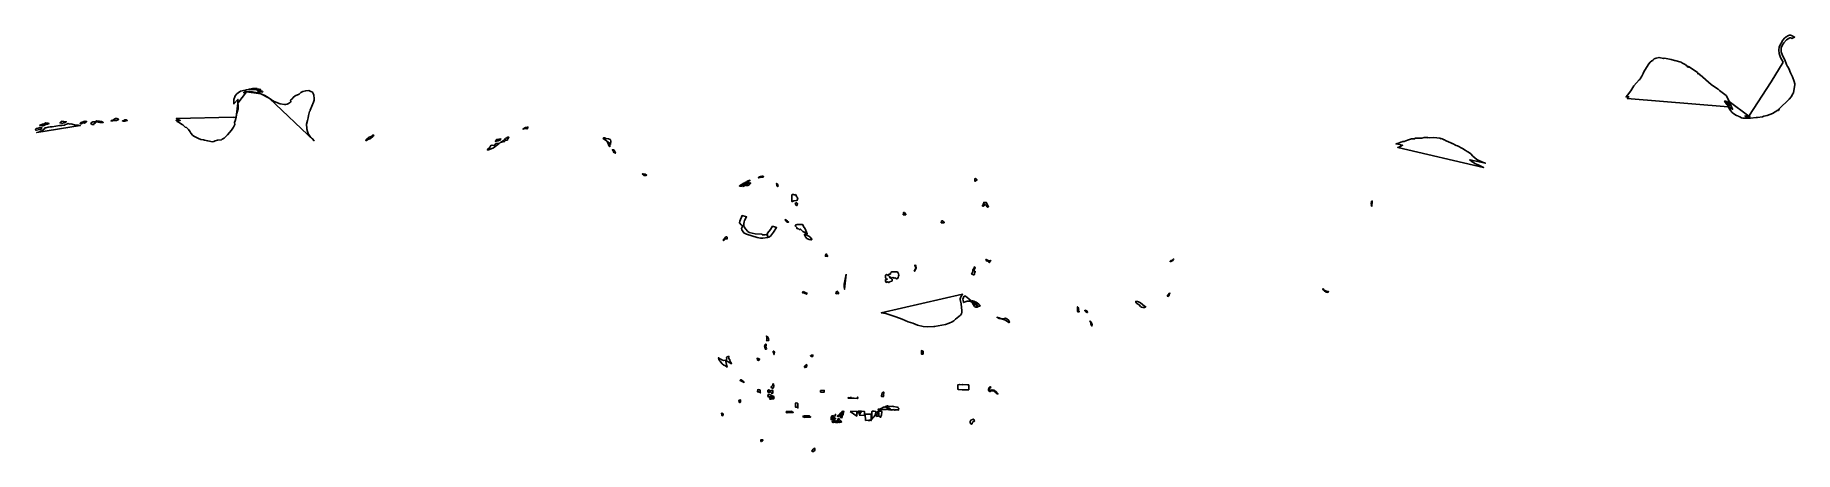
# Model space of a CAD drawing. Header units: metres. Extents: x -621 to 987, y 0 to 381.
import ezdxf

# ---------------------------------------------------------------- set-up
doc = ezdxf.new("R2010")
doc.units = ezdxf.units.M
doc.layers.add('water_bodies', color=7, linetype='Continuous')

msp = doc.modelspace()

# ---------------------------------------------------------------- linework, layer by layer
at = {"layer": 'water_bodies'}
for points in [[(975.9, 356.3), (973.5, 360.8), (972.2, 364.4), (971.9, 367.3), (972.3, 370.6), (975.5, 376.5), (977.2, 378.5), (978.5, 379.6), (980.7, 380.9), (981.8, 381.1), (982.7, 381.1), (983.5, 380.9), (986.3, 379.3), (983.7, 378.1), (982.8, 378.7), (981.9, 378.7), (978.8, 377), (976.5, 374.2), (974.9, 371.8), (974.2, 369.4), (974, 367.1), (974.2, 365.8), (975.3, 362.6), (977.3, 358.6), (979, 354.2), (979.9, 352.6), (980, 352.2), (981, 350.6), (982.7, 346.8), (984.4, 343.1), (986, 338.8), (986.5, 336.6), (986.5, 335.6), (985.2, 328.8), (985.3, 328.1), (984.7, 327.7), (983.4, 325.1), (981.4, 322.5), (972.3, 313.7), (971.6, 312.1), (971.5, 312.3), (971.3, 312.3), (971.2, 312.5), (971, 312.5), (966, 309.5), (961.3, 307.6), (958.1, 307), (956.9, 306.5), (952.3, 305.7), (951.2, 305.7), (946.1, 305.3), (944.5, 305.3), (945.5, 307), (944.6, 306.9), (964.9, 338.4), (975.9, 356.3)], [(924.7, 319.2), (923.8, 320.7), (922.4, 320.8), (924.3, 317.7), (925.1, 317.4), (925, 317.2), (925.2, 316.8), (925.1, 316.5), (925.6, 315.6), (833.4, 323.3), (834.9, 324.6), (832.3, 324.7), (833.6, 326.1), (836.6, 330.1), (839.4, 334.7), (844.4, 340.3), (845, 340.7), (845.2, 341.2), (846.9, 343.7), (848, 346), (848.6, 347.6), (849.5, 349), (853.1, 354.9), (854.5, 356.5), (855.9, 357.6), (856.3, 357.8), (857.1, 357.8), (857.1, 358), (856.8, 358.3), (858.1, 359.4), (859.9, 360.2), (862.5, 360.7), (866.5, 359.9), (867.2, 360.1), (868.9, 359.9), (873.6, 359), (876.6, 357.9), (877, 357.9), (882.6, 356.3), (883.2, 355.8), (884.5, 355.2), (886.4, 354.2), (886.6, 354.2), (887.4, 353.3), (888, 353.2), (888.8, 352), (889.3, 351.8), (889.6, 352.1), (889.5, 352.5), (891.9, 351), (897.6, 346.9), (898, 346.3), (897.9, 345.8), (898.7, 345.9), (899.9, 345.1), (900, 344.5), (900.2, 344.8), (910.1, 336), (914, 333.3), (916.5, 331.7), (917.7, 330.4), (923.7, 326), (924.5, 324.9), (926.6, 320.6), (925.2, 320.6), (926.3, 318.2), (926.9, 316.1), (926.3, 316.5), (925.7, 317.2), (925.7, 317.6), (924.7, 318.9), (924.7, 319.2)], [(-439.6, 322.4), (-438.9, 324.8), (-438.3, 325.7), (-436.8, 327.5), (-435.7, 328.5), (-433.5, 329.8), (-431.9, 330.3), (-428.2, 331.2), (-430.7, 328.4), (-428, 329.4), (-436, 318.9), (-436.1, 320.4), (-435.9, 322.4), (-439.6, 318.3), (-439.6, 322.4)], [(-416.4, 331.8), (-415, 331.5), (-428.2, 331.2), (-425.4, 331.8), (-422.6, 332.2), (-418.4, 332.2), (-418.2, 331.8), (-416.4, 331.8)], [(-417.7, 328.3), (-415.1, 327.6), (-428, 329.4), (-425.5, 329.6), (-422.6, 329.2), (-417.7, 328.3)], [(-416.1, 329.3), (-417.8, 329.9), (-418.4, 330.6), (-417, 330.9), (-415.5, 330.5), (-413.6, 329.6), (-413.2, 329), (-416.1, 329.3)], [(-415.1, 327.6), (-411.2, 326), (-409.2, 324.8), (-407.5, 323.5), (-415.1, 327.6)], [(-397.3, 318.2), (-393.4, 317.6), (-392.4, 317.6), (-391, 318), (-389.8, 318.5), (-388, 319.8), (-387.7, 320.4), (-387.8, 321.6), (-386.4, 322.9), (-385.6, 324), (-383.5, 325.5), (-379.9, 327.3), (-378.3, 328.6), (-376.5, 329.6), (-373.9, 330.3), (-371.2, 330.4), (-369.8, 330), (-367.9, 328.9), (-366.8, 327.2), (-366.5, 326.1), (-366.2, 323.2), (-366.2, 321.6), (-366.9, 319.7), (-369.9, 312.4), (-369.9, 312), (-370.5, 311.2), (-371.5, 307.6), (-371.6, 305.4), (-372.5, 303), (-373.4, 299.8), (-373.4, 299), (-373.3, 297.9), (-373, 297.7), (-373.1, 295.1), (-372.7, 294.7), (-372.8, 294), (-371.8, 291.3), (-371.3, 290.6), (-370.9, 289.7), (-369.9, 288.4), (-368.2, 286.7), (-366.4, 284.5), (-407.5, 323.5), (-405.3, 322), (-404.2, 321.5), (-402.7, 320.5), (-397.3, 318.2)], [(-438.9, 299.5), (-440, 296.9), (-441.7, 294.3), (-445.4, 290.1), (-448.5, 287), (-450.2, 285.9), (-451, 285.5), (-454.6, 285.1), (-456.7, 284.6), (-458, 284), (-459.3, 283.7), (-463.5, 284.4), (-466.4, 285.1), (-467.3, 285.5), (-469.8, 285.7), (-472, 286.5), (-475.7, 288.3), (-477.1, 289.4), (-478.8, 291.6), (-479.7, 292.6), (-481.1, 294.7), (-483, 296.8), (-484.1, 297), (-486.4, 299.1), (-487.6, 299.6), (-489.7, 301.4), (-491.5, 302.2), (-492.5, 303), (-488.6, 303.2), (-492.2, 305), (-440.4, 306.1), (-440.4, 305.9), (-437.6, 306), (-438.4, 302.7), (-439, 301.2), (-438.9, 299.5)], [(-437.1, 307.9), (-437.6, 306), (-436, 318.9), (-435.7, 317.2), (-435.7, 313.7), (-436.8, 309.9), (-437.1, 307.9)], [(939.1, 305.2), (937.8, 305.4), (936.4, 306.4), (934.9, 306.9), (934.6, 307.2), (933.1, 307.8), (930.8, 309.2), (929.3, 310.5), (927.8, 312.1), (925.6, 315.6), (929.6, 313.4), (926.6, 320.6), (944.6, 306.9), (943.2, 306.9), (942.2, 307), (942.3, 307.4), (942.1, 307.1), (940.9, 307.3), (944.5, 305.3), (939.1, 305.2)], [(-616.9, 296.7), (-615.5, 296.5), (-614.9, 296.3), (-615.6, 295.4), (-616.1, 295), (-617.3, 294.7), (-620, 294.1), (-620.6, 294.2), (-621, 294.6), (-621.1, 295), (-620.2, 295.7), (-618.4, 296), (-617.6, 296.5), (-616.9, 296.7)], [(-613.8, 294.4), (-612.6, 295.5), (-612.2, 296.3), (-611.5, 296.3), (-609.2, 297.1), (-607.4, 297.4), (-605.7, 297.3), (-599, 298.5), (-596.7, 298.5), (-594.5, 298.8), (-593.8, 299), (-593.5, 299.4), (-592.2, 299.6), (-591.2, 300.2), (-589.3, 299.8), (-588.6, 299.9), (-585.2, 299), (-581.8, 298.9), (-581.2, 298.6), (-580, 298.5), (-619.7, 292), (-618.3, 292.5), (-617.1, 292.7), (-615.8, 293.2), (-613.8, 294.4)], [(-614.4, 299.1), (-614, 298.3), (-614.7, 298.1), (-615.6, 298.5), (-616.6, 298.4), (-616.9, 298.6), (-617, 298.8), (-615.1, 299.4), (-614.7, 299.3), (-614.4, 299.1)], [(-611.5, 300.8), (-609.6, 300.7), (-608.5, 300.2), (-609.9, 299.6), (-610.9, 299.6), (-613.3, 298.6), (-613.6, 298.6), (-614.1, 299.2), (-614.8, 299.7), (-614.7, 299.8), (-612.9, 300.1), (-611.5, 300.8)], [(-596.5, 300.1), (-596.9, 300.7), (-597.3, 300.8), (-598.3, 300.8), (-598.5, 300.9), (-598, 301.6), (-597.1, 302.4), (-592.8, 302), (-594.8, 301), (-595.6, 300.8), (-596.5, 300.1)], [(-579, 301.3), (-575.8, 302.5), (-575.2, 302.2), (-574.2, 302.2), (-574.2, 302), (-575.8, 300.8), (-576.5, 300.7), (-577.6, 301), (-579.2, 300.1), (-579.7, 300.1), (-580, 300.3), (-580, 300.6), (-579, 301.3)], [(-567.3, 299.5), (-567.6, 299.4), (-569.2, 299.4), (-569.7, 299.8), (-570.2, 300.5), (-570.1, 300.8), (-568.6, 301.8), (-567.5, 302), (-566.4, 302), (-566, 301.3), (-566.1, 300.9), (-567.5, 300.1), (-567.6, 299.8), (-567.3, 299.5)], [(-562.1, 301.2), (-565.1, 302), (-565.5, 302.1), (-565.6, 302.4), (-565, 302.7), (-562.4, 302.6), (-560.6, 302.2), (-558.9, 301.3), (-559.5, 301.1), (-562.1, 301.2)], [(-549.9, 303.8), (-547.8, 305), (-547.4, 305), (-547, 304.8), (-546.6, 304.8), (-544.9, 304.2), (-545.4, 303.7), (-546.8, 303), (-547.9, 303), (-548.3, 303.2), (-548.8, 303), (-550.3, 302.7), (-551.8, 302.7), (-551.6, 303), (-550.5, 303.1), (-549.9, 303.8)], [(-539.3, 302.6), (-540.5, 302.5), (-541.4, 302.7), (-540.2, 303.1), (-539.8, 303.5), (-539.3, 303.6), (-538.1, 303.6), (-537.1, 303.2), (-537.1, 303.1), (-539.3, 302.6)], [(-315.4, 286.3), (-317.3, 285.7), (-318.4, 284.9), (-318.8, 284.7), (-319.2, 284.8), (-318.6, 285.8), (-316, 287.9), (-314.1, 288.5), (-313, 289.6), (-312.2, 289.8), (-311.9, 289.7), (-312.5, 288.9), (-314.8, 286.7), (-315.4, 286.3)], [(-170.9, 296.7), (-171.5, 295.5), (-172.1, 295.6), (-172.4, 295.9), (-173, 295.9), (-175.6, 295.3), (-173.1, 296.7), (-172.6, 296.6), (-172.1, 296.7), (-171.6, 297.1), (-171, 297), (-170.9, 296.7)], [(-202.5, 278), (-206.2, 276.5), (-207.8, 276.1), (-207.8, 276.4), (-207.6, 276.9), (-205.9, 278.5), (-205.6, 278.9), (-205.6, 279.5), (-205.1, 279.9), (-204.4, 280.3), (-203.7, 280.4), (-202, 280.3), (-201.4, 280.4), (-201, 280.7), (-200.6, 281.6), (-200.2, 281.9), (-196.8, 282.4), (-202.5, 278)], [(-200.6, 284.1), (-199.4, 285.8), (-195.7, 286.2), (-196.5, 285.1), (-198.1, 284.6), (-199.4, 284.4), (-200.6, 283.9), (-200.6, 284.1)], [(-190.8, 287), (-189.4, 287.7), (-188.4, 287.8), (-189.3, 286.4), (-189.7, 285.2), (-189.9, 285.1), (-191, 285.1), (-192.3, 283.8), (-195.9, 282.9), (-196, 283.1), (-192.6, 285.1), (-191.4, 286.5), (-190.8, 287)], [(-101.5, 286.1), (-102.1, 287), (-102, 287.1), (-100.7, 287.1), (-99.7, 286.5), (-97.4, 286.2), (-95.9, 285.6), (-95.5, 285.3), (-95.1, 284.3), (-95.6, 281.2), (-95.9, 281.2), (-96.1, 281.5), (-96.3, 282.4), (-100.3, 285.5), (-101.5, 286.1)], [(-96.4, 280.5), (-96.1, 279.8), (-96.2, 279.1), (-96.8, 279.7), (-98.4, 283.4), (-96.9, 282.5), (-96.5, 282.1), (-96.6, 281.8), (-96.1, 280.9), (-96.1, 280.6), (-96.4, 280.5)], [(-91.7, 273.4), (-92.7, 274.1), (-93, 275.4), (-93.8, 276.4), (-92.8, 276.4), (-92.2, 275.9), (-91.5, 274.6), (-91, 273.1), (-91.7, 273.4)], [(697.7, 262.2), (702.1, 260.2), (623.7, 278.4), (626.9, 279.7), (627, 279.9), (626.7, 279.9), (626.7, 280.1), (627.5, 280.2), (628.1, 280.4), (622.2, 281.7), (625.4, 282.6), (626.7, 283.3), (627.3, 283.5), (627.5, 283.4), (628.1, 283.8), (629.7, 283.8), (632.6, 285.2), (636.4, 286.3), (636.9, 286.2), (637.8, 286.3), (639.3, 286.3), (639.5, 286.4), (639.4, 286.9), (641, 287), (645.9, 286.9), (647.9, 287.4), (649.9, 287.5), (650.6, 287.5), (650.7, 287.3), (651.1, 287.4), (652.7, 287.2), (656.6, 287.4), (662.3, 286.8), (663.4, 286.4), (663.7, 286.5), (664.9, 286), (665.3, 285.8), (665.7, 285.8), (666.2, 285.4), (666.4, 285.5), (667.4, 284.9), (667.7, 284.5), (668.1, 284.6), (668.4, 284.4), (668.7, 284.1), (669.5, 283.9), (672.8, 282.4), (673.5, 282), (673.6, 281.8), (673.9, 281.9), (677.2, 280.3), (678.2, 280), (682.9, 277.4), (685.4, 276), (687.1, 274.7), (688.4, 274.1), (690.4, 272.6), (692.4, 270.4), (696.1, 267.5), (697.2, 266.9), (700.7, 265.4), (701.2, 265), (703.8, 264), (689.6, 267), (691.7, 265.3), (693, 264.8), (694.2, 263.9), (697.7, 262.2)], [(-62.3, 253.1), (-63.2, 252.7), (-64.4, 252.7), (-65.1, 252.9), (-65.9, 253.6), (-66.4, 254.2), (-65.9, 254.4), (-64.4, 254), (-63.8, 254), (-62.8, 253.5), (-62.3, 253.1)], [(26.4, 243.9), (25.4, 244.2), (23.7, 243.5), (23.7, 243.3), (24.2, 243.4), (25.6, 244.1), (25.7, 243.8), (24.1, 242.9), (22.7, 243), (22.2, 243.2), (26.2, 245.7), (26.6, 245.7), (26.4, 245.3), (26.6, 245.2), (27.3, 245.8), (27.5, 246.4), (28.1, 246.7), (28.9, 246.8), (29.2, 247.4), (29.8, 247.8), (31.3, 248.3), (31.8, 248.4), (31.9, 248.2), (30, 247.4), (29.2, 246.5), (27.5, 245.6), (27.3, 245.3), (28.2, 245.4), (29.1, 245.9), (29.6, 245.9), (30.1, 246.5), (30.8, 247), (29.4, 245.2), (28.8, 245.1), (28, 244.2), (27.5, 244.1), (27.3, 243.9), (28, 244.1), (27.9, 243.8), (27.6, 243.6), (27.3, 243.6), (27, 243.8), (26.7, 243.5), (26.9, 243.2), (25.5, 242.7), (25.1, 242.9), (25.3, 243.2), (26.4, 243.9)], [(29.9, 243.7), (28.7, 243.6), (29, 244.1), (30.2, 245.4), (30.6, 245.3), (32.4, 246), (32.3, 245.6), (31.7, 244.8), (30.8, 244), (29.9, 243.7)], [(42.3, 251.9), (43.1, 252.3), (43.1, 252), (43.9, 252.2), (44.2, 252), (44.2, 251.7), (44, 251.4), (42.6, 251.4), (42.4, 251.2), (39.9, 250.6), (39.6, 250.7), (39.8, 251.1), (40.5, 251.7), (41.4, 252), (41.7, 251.8), (41.8, 252), (42.3, 251.9)], [(56.9, 242.9), (56.3, 244), (56.1, 245.2), (56.2, 245.5), (56.7, 245.3), (57.5, 244.2), (57.6, 243.7), (57.4, 242.8), (57.2, 242.6), (56.9, 242.9)], [(238.1, 250.2), (239.3, 249), (239.4, 248.7), (238.6, 248.2), (238.1, 248.3), (237.7, 247.5), (237.5, 247.5), (237.3, 249.2), (237.7, 249.9), (237.9, 250.2), (238.1, 250.2)], [(70.5, 235.3), (70.8, 235.5), (71.7, 235.5), (72.3, 235), (72.7, 234.9), (73.2, 235.3), (73.8, 235.2), (74.4, 233.6), (75, 233.1), (75.5, 231.2), (75.3, 230.7), (74.8, 230), (72.1, 229.5), (70.7, 228.9), (70.3, 229), (70.3, 234.9), (70.5, 235.3)], [(75.4, 227.1), (75, 225.4), (74.4, 225.4), (74, 225.6), (73.9, 226), (73.5, 226.5), (73.3, 227.2), (74.1, 227.7), (74.5, 227.7), (74.8, 227.7), (75.4, 227.1)], [(249.5, 224.8), (249.6, 224.6), (249.9, 224.4), (249.8, 224), (249.2, 224.6), (248.9, 224.4), (248.9, 223.8), (248.8, 223.9), (248.5, 224.5), (248.3, 224.5), (247.9, 225.1), (246.8, 226.3), (246.4, 226.3), (245.9, 225.5), (245.5, 225.5), (245.6, 225.1), (245, 224.7), (244.5, 224.8), (244.5, 225.7), (245.2, 225.8), (244.8, 226), (244.9, 226.4), (245.6, 227.8), (245.5, 228.2), (248, 228.2), (248, 227.6), (249.1, 225.2), (249.5, 224.8)], [(600.1, 224.4), (599.7, 225.4), (599.6, 225.9), (599.8, 226.4), (599.6, 226.8), (599.9, 229.2), (600.5, 229.4), (600.1, 224.4)], [(38.5, 196.1), (28.6, 199), (26.2, 200.3), (24.4, 203.1), (24.2, 204.4), (25, 206.2), (24.9, 207.1), (23.8, 207.7), (22.2, 209.5), (22.5, 211), (24.7, 216.1), (28.8, 214.9), (26.9, 211.5), (26.5, 210.4), (26.2, 208.8), (26.3, 207), (26.7, 205.8), (27.7, 203.9), (30, 201.5), (31.1, 200.8), (36.8, 199.5), (42.9, 199.1), (43.1, 198.6), (44.1, 198.4), (45.5, 198.6), (45.8, 198.8), (46.2, 198.6), (47.3, 198.9), (48.1, 196.7), (48.3, 196.9), (47.6, 199.2), (47.8, 200.2), (50.7, 203.4), (52.5, 206.4), (56.2, 205.1), (53.5, 201), (50.6, 197.2), (49.1, 196.3), (48.7, 196.3), (48.3, 196.7), (48.2, 196.6), (48.2, 196), (43.7, 195.4), (41.6, 195.5), (38.5, 196.1)], [(64.4, 211.6), (64.1, 212), (64.1, 212.3), (64.6, 212.5), (65.6, 211.7), (66.2, 210.8), (67, 210.3), (67.1, 210), (65.7, 210.2), (65.5, 210.5), (65.6, 210.8), (64.4, 211.6)], [(173.2, 218.9), (174.3, 217.1), (174.2, 216.9), (172.1, 216.8), (171.9, 216.9), (172.1, 218.3), (172.3, 219), (173.2, 218.9)], [(207.9, 211.2), (209.4, 210.1), (209.2, 209.5), (208.2, 209.4), (206.9, 209.4), (206.7, 209.5), (206.9, 211.3), (207.9, 211.2)], [(7.3, 194.1), (8, 194.4), (9.4, 196.5), (10.4, 196.6), (10.7, 196.6), (11, 196.3), (11.1, 194.8), (11, 194.6), (10.7, 194.8), (10, 194.9), (9.5, 194.8), (9, 194.2), (8, 193.3), (7.4, 193.7), (7.3, 194.1)], [(80.3, 201.5), (78.2, 203.7), (77.8, 203.7), (77.5, 203.3), (76.8, 203.5), (75.9, 204.3), (75.1, 204.1), (74.8, 204.5), (74.6, 205.1), (73.5, 206.5), (73.3, 207), (73.5, 207.3), (74.2, 207.7), (75.1, 207.9), (76.8, 208.1), (79.6, 208), (80.2, 207.7), (80.7, 206.2), (82.2, 204.1), (84.2, 199.4), (84, 199.2), (81.6, 200.9), (81.3, 200.9), (80.3, 201.5)], [(84, 195.1), (82.5, 196.8), (82.4, 197.4), (81.7, 198.6), (81.8, 199), (85.6, 197.4), (86.6, 196.8), (88.4, 194.7), (88.4, 194.4), (88, 194.3), (88, 193.9), (87.6, 193.9), (85.9, 194.3), (84, 195.1)], [(102.9, 178.8), (100.9, 178.9), (100.9, 179.7), (101.6, 181.1), (102.9, 178.8)], [(119.9, 162.5), (118.3, 148.7), (118, 151.6), (118, 153.4), (119.9, 162.5)], [(161.1, 164.6), (166.1, 164.8), (166.6, 164.6), (167, 164.2), (167.5, 162.8), (167.8, 161.7), (167.7, 160.7), (167.2, 159.6), (166.6, 158.6), (166.4, 158.4), (166, 158.3), (165.5, 158.7), (164.7, 159.1), (163.7, 158.8), (162.5, 159.4), (161.7, 159.1), (161, 159.4), (160.3, 159.3), (159.6, 160.1), (159.6, 160.5), (159.5, 160.1), (160.1, 159.1), (160.6, 158.9), (161.9, 157.8), (161.8, 157.2), (162, 156.9), (161.8, 156.6), (161.4, 156.1), (159.4, 155.4), (159, 154.8), (158.5, 154.8), (158.2, 155.2), (157.7, 155.4), (156.7, 155), (156.3, 155.2), (155.7, 156.2), (155.7, 157.5), (156, 157.8), (156.8, 157.7), (157.4, 158), (156.2, 158.3), (155.9, 158.7), (156, 159.1), (155.8, 159.3), (155.7, 160), (155.7, 161.1), (155.8, 161.3), (155.8, 161.7), (156.4, 162.3), (157.4, 162), (158.2, 161), (158.4, 161.2), (158.4, 161.9), (158.8, 162.5), (159.1, 162.7), (160.2, 162.6), (160.2, 163.5), (160.9, 164), (160.8, 164.4), (161.1, 164.6)], [(181.9, 165.4), (183, 167.5), (183.3, 167.6), (183.4, 168.2), (183.1, 169.2), (182.9, 169.4), (182.6, 170.7), (182.6, 170.9), (182.9, 170.9), (183.1, 170.7), (183.5, 169.9), (183.6, 169.7), (183.4, 169.2), (183.8, 168.4), (183.4, 167.3), (182.8, 166.1), (182.2, 165.2), (182, 165.2), (181.9, 165.4)], [(236.6, 167.9), (237, 167.9), (236.7, 168.3), (236.6, 168.7), (236.9, 169.3), (237.3, 168.8), (237.3, 168.3), (237.7, 168.4), (236.8, 166.5), (237.1, 165.2), (237.9, 164.7), (237.3, 164.1), (237.1, 163.6), (236.9, 162.6), (236.6, 162), (236.2, 161.8), (234.4, 162.8), (235.3, 164.1), (235.6, 165.1), (235.4, 166.6), (236.6, 167.9)], [(248.5, 174.9), (247.9, 174.5), (248, 175.2), (247.5, 176), (247.7, 176.1), (249.6, 175.2), (251.1, 174.8), (251.9, 175.1), (250.5, 173.2), (249.8, 174.1), (248.7, 174.8), (248.5, 174.9)], [(415.9, 173.8), (415.7, 174), (415.7, 174.4), (416.5, 175.1), (417.5, 175.5), (418.5, 176.2), (419, 176.4), (418.7, 175.4), (418.3, 175.1), (415.9, 173.8)], [(80.6, 146.6), (82.8, 145.5), (84, 145.3), (84, 144.8), (83.7, 144.4), (83.2, 144.4), (82.7, 144.9), (82, 145), (81.5, 145.7), (80.9, 145.7), (80.6, 145.4), (80.3, 145.3), (80, 145.8), (80.6, 146.6)], [(111.2, 146.9), (111.9, 146.8), (112.6, 146.1), (112.8, 145.6), (112.5, 145.4), (112.7, 145.3), (112.9, 144.7), (112.7, 144.6), (112.1, 144.8), (111.4, 144.8), (110.8, 144.7), (110.4, 145), (110.6, 146.2), (110.9, 146.4), (111.2, 146.9)], [(415.4, 145.6), (415.5, 145.2), (415, 144.4), (414.9, 143.4), (414.5, 142.7), (413.6, 142.2), (413.5, 142.7), (413.5, 143.1), (415.4, 145.6)], [(559.8, 145.8), (558.1, 146.2), (557.6, 146.8), (556.9, 147.1), (555.6, 148.2), (555.3, 149.1), (555.5, 149), (556.4, 148), (557.8, 147.2), (560.5, 146.7), (559.8, 145.8)], [(224.6, 141.8), (224.1, 140.1), (224, 139.3), (225, 135.4), (225.5, 129.1), (225.5, 127.9), (225.2, 126.4), (224.3, 125.1), (219.7, 121.5), (218.1, 119.8), (216.5, 118.9), (213.8, 117.6), (210.5, 116.4), (200.6, 114.6), (199.8, 114.7), (194.3, 114.4), (190, 114.8), (185.1, 116), (180.6, 117.8), (176.5, 119.1), (171, 121.4), (165.2, 123.4), (161.6, 124.9), (156.1, 126.6), (151.8, 127.2), (226.2, 144.2), (225.5, 143.3), (224.6, 141.8)], [(231.8, 140.1), (239.1, 133.6), (240.1, 133.1), (240.3, 132.7), (239.4, 132.5), (238.2, 132.5), (237.2, 133), (235.6, 135.4), (235.2, 136.3), (233.8, 137.5), (232.6, 137.9), (231.4, 138), (230.3, 137.9), (228.5, 137.3), (227.7, 136.9), (227.2, 136.5), (226.9, 136.7), (226.7, 138.5), (226.5, 139.6), (226.9, 141.1), (227.3, 142), (227.6, 142.3), (228.2, 142.5), (228.9, 142.4), (231.8, 140.1)], [(238.5, 136.9), (241.1, 135.1), (242.2, 133.8), (242, 133.4), (240.7, 133.2), (238.8, 135), (236.2, 136.8), (235.4, 137.6), (235, 138.1), (235.4, 138.3), (236.7, 137.8), (237, 137.5), (238.5, 136.9)], [(331.2, 129.6), (331.2, 130.7), (331.3, 132.8), (331.8, 132), (332.3, 129.9), (332.1, 129.8), (331.9, 129.8), (331.9, 129.6), (332.6, 128.5), (332.6, 128.1), (331.9, 128), (331.3, 128.4), (331.1, 128.9), (331.2, 129.6)], [(340.2, 127.5), (339.9, 127.5), (338.8, 128), (337.9, 129.1), (337.9, 129.5), (339.6, 129), (340.2, 127.9), (340.2, 127.5)], [(387.4, 134.5), (385.5, 135.8), (384.5, 136.8), (384.2, 137.4), (384.3, 137.6), (386.1, 137.5), (386.8, 137.3), (388.6, 136.4), (392.3, 133.4), (393.5, 132.7), (392.5, 132.2), (390.9, 132.1), (389.7, 132.4), (388.7, 133.1), (387.4, 134.5)], [(266.5, 120), (265.8, 120.2), (265.5, 120.5), (262.7, 121.4), (259.6, 122), (257.5, 123.1), (259.6, 122.7), (261, 122), (262.4, 121.8), (263.4, 121.7), (265.4, 122.2), (266.7, 121.8), (268.3, 120.2), (269, 119.1), (268.8, 118.5), (268.5, 118.5), (266.5, 119.5), (266.5, 120)], [(343.4, 118.1), (342.5, 119.8), (343.3, 119.1), (343.9, 117.9), (344.5, 116.3), (344.4, 115.1), (343.4, 116.9), (343.3, 117.4), (343.5, 117.6), (343.4, 118.1)], [(46.6, 98.5), (46.7, 97.6), (46.4, 96.1), (47.1, 94.2), (46.3, 93.9), (45.9, 94), (45.8, 94.3), (45.2, 96.6), (45.5, 97.8), (46.3, 98.5), (46.6, 98.5)], [(47.3, 102.4), (47.4, 104.6), (47, 105.9), (47.4, 105.5), (48, 105.3), (48.8, 103.8), (49, 102), (48.7, 101.8), (47.2, 101.7), (47.1, 101.8), (47.3, 102.4)], [(9.6, 78.7), (8.8, 79.1), (7.9, 79.3), (6.4, 80.6), (4.5, 83.2), (3.8, 84), (3.3, 85.6), (3.4, 86.2), (3.5, 85.3), (5.2, 84.9), (6.3, 84.1), (7.7, 83.6), (9.4, 83.9), (11, 77.6), (9.6, 78.7)], [(9.8, 84), (10.9, 84.9), (10.4, 86), (10.7, 86.8), (10.9, 87), (11.1, 86.8), (11.7, 87.3), (11.8, 87.1), (12, 87.3), (12.2, 87.1), (12.2, 87.3), (12.6, 87.3), (12.4, 86.6), (12.6, 86.3), (12.5, 85.8), (12.3, 85.7), (13.4, 84.3), (13.9, 82.8), (14.6, 81.4), (14.7, 81.4), (15, 80.6), (9.4, 83.9), (9.8, 84)], [(39.5, 85.3), (40.5, 85), (40.5, 84.9), (40, 83.7), (39.8, 83.6), (39.3, 84), (38.7, 84), (38.4, 85.7), (38.6, 85.8), (39.5, 85.3)], [(53.2, 92.1), (53.7, 92.1), (54.3, 91.1), (54.1, 89.4), (53.9, 89), (53.2, 91.4), (53.2, 92.1)], [(88.1, 88.7), (89, 88.4), (89.4, 88.5), (89.2, 87.4), (88.1, 87.4), (87.5, 87.7), (87.2, 88), (88.1, 88.7)], [(189.4, 89.3), (188.5, 89.5), (188.5, 92.5), (188.6, 92.7), (190.1, 92.1), (190.1, 89.6), (190, 89.4), (189.4, 89.3)], [(22.8, 65.7), (23.3, 66), (24.2, 65.9), (24.7, 65.2), (26.2, 64.2), (26.6, 63.5), (25.3, 64), (23, 65.2), (22.8, 65.7)], [(83.7, 80.1), (83.8, 79.1), (83.5, 78.2), (83.5, 77.4), (83.4, 77.3), (82.8, 77.4), (82, 77.2), (81.6, 77.8), (81.7, 78.4), (82.5, 78.6), (82.7, 79), (83.1, 79.3), (83.5, 80), (83.7, 80.1)], [(41, 56.9), (41.3, 56.6), (41.3, 54.6), (41.5, 54), (41.3, 53.9), (41.1, 54.4), (40.7, 54.5), (40.3, 54.5), (39.7, 54.8), (38.9, 54.8), (38.9, 54.9), (39, 57), (40.1, 56.7), (40.4, 56.9), (41, 56.9)], [(48.7, 54.5), (48.2, 54.9), (48.2, 56.2), (48.9, 56.3), (49.1, 56.8), (49.4, 56.7), (49.6, 56.4), (49.6, 54.2), (49.3, 54.7), (48.7, 54.5)], [(53.6, 50.3), (51.1, 50.3), (50.6, 50.5), (48.5, 50.5), (48.3, 51), (48.5, 51.9), (48.5, 52.5), (48.7, 52.9), (53.7, 50.7), (53.6, 50.3)], [(49.7, 48.6), (50, 49.3), (50.5, 49.7), (53.8, 49.7), (53.9, 48.7), (53.7, 48.4), (51.4, 48.1), (50.5, 48.2), (49.7, 48.6)], [(53, 54), (52.4, 53.8), (52.1, 53.4), (51.7, 53.6), (51.3, 54), (51, 55.2), (51.1, 56.3), (52.2, 56.4), (52.7, 56.3), (52.9, 55.3), (52.8, 54.7), (53, 54)], [(53.3, 62.4), (53.6, 60), (53.3, 58.8), (53, 58.4), (52.6, 58.4), (51.3, 58.8), (51.2, 59.3), (51.5, 59.7), (52, 59.7), (52.4, 60.3), (52.8, 61.4), (52.8, 62), (53, 62.4), (53.3, 62.4)], [(96.4, 56.3), (99.6, 56.4), (99.6, 54.5), (96.4, 54.7), (96.4, 56.3)], [(124.3, 50.1), (124.2, 49.4), (130.2, 49), (130.2, 50.2), (130.3, 50.2), (130.4, 49.9), (130.4, 48.9), (121.6, 49.3), (121.7, 49.7), (123.3, 49.6), (124.1, 49.4), (124.1, 50.1), (124.2, 50.2), (124.3, 50.1)], [(154.2, 50.6), (152.2, 50.6), (152, 51), (152.1, 51.7), (152.8, 54), (153.9, 54.6), (154.3, 54.5), (154.3, 53.9), (153.8, 52.6), (153.9, 51.5), (154.2, 50.6)], [(226.3, 61.6), (230.8, 61.4), (231.8, 61.2), (232, 60.5), (232, 57.6), (231.7, 57.2), (231.9, 57.1), (231.8, 56.9), (225.7, 56.9), (222.4, 57.1), (221.9, 57.3), (221.8, 57.6), (221.8, 61.3), (223.2, 61.7), (225.8, 61.5), (226.1, 61.8), (226.3, 61.6)], [(254.5, 55.8), (253.6, 56), (252.8, 56), (252.2, 55.9), (251.3, 55.4), (250.9, 55.4), (250.3, 55.7), (249.8, 56.6), (249.8, 57), (250.1, 58.5), (251.2, 59.4), (251.7, 59.5), (251.9, 58.9), (251.1, 58.5), (250.7, 57.8), (250.7, 57), (251, 56.4), (251.4, 56.3), (253.1, 56.9), (254.7, 56.5), (256.1, 55.7), (258, 53.5), (258.6, 53.1), (258, 53), (257.4, 53.2), (256.6, 54), (255.8, 55), (254.5, 55.8)], [(7.4, 34.8), (7.4, 33.9), (7.1, 33.3), (6.6, 33.1), (6.3, 33.8), (5.9, 35.4), (6.3, 35.5), (6.6, 35), (7.2, 35.1), (7.4, 34.8)], [(22, 47.4), (23.2, 47.7), (23.4, 47.5), (23.3, 46.1), (22.8, 45.3), (22.5, 45.2), (22, 45.4), (21.8, 45.7), (22, 46.7), (21.7, 47.2), (22, 47.4)], [(71, 36.1), (65.8, 35.7), (65.3, 35.9), (65.1, 37.1), (69.9, 37.2), (70.3, 37.1), (71.5, 36.2), (71, 36.1)], [(74.9, 40.7), (73.6, 40.9), (73.5, 41.2), (73.6, 44.1), (73.7, 44.8), (73.9, 45), (75.3, 44.5), (75.7, 44.2), (75.7, 43.8), (75.7, 41.8), (75.1, 41.6), (75, 41.4), (75.7, 41), (75.7, 40.1), (74.9, 40.7)], [(79.9, 32.3), (81.8, 33), (86.3, 33), (87.3, 32.2), (87.3, 31.8), (81.3, 31.6), (80.9, 32.2), (79.9, 32.3)], [(107.9, 31.7), (106.1, 29.3), (106, 31.9), (107.3, 32.1), (107, 32.4), (106.7, 33), (107.9, 33.3), (108.1, 32.5), (108, 32.2), (108.2, 32.1), (108.9, 32.7), (109.1, 33.1), (109.9, 34), (110, 34.4), (110.2, 34.5), (110.2, 34), (109.2, 32.5), (107.9, 31.7)], [(117.3, 36.3), (117.4, 36), (117.2, 34.2), (116.2, 33), (116, 31.5), (115.6, 31.3), (115, 31.4), (114.6, 31.3), (114.5, 31.5), (116.1, 33.5), (116.5, 34.2), (117.2, 36.3), (116.7, 36), (116.2, 35.9), (116.2, 35), (115.1, 33.7), (112.8, 32.5), (112.5, 33.1), (112.2, 33), (111.8, 32.5), (111.9, 32.9), (112.4, 33.5), (113.7, 34), (114.4, 35.2), (115.8, 36.3), (116.1, 36.9), (117, 37.3), (117.6, 37.1), (117.6, 36.6), (117.3, 36.3)], [(123.4, 37.1), (128.9, 37.2), (129.5, 36.8), (129.4, 32.8), (123.4, 37.1)], [(133.5, 37.2), (133.1, 36.4), (130.5, 35.5), (130.5, 37.2), (133.5, 37.2)], [(131.7, 33.6), (133.8, 37.2), (136.5, 37.1), (136.4, 33.3), (131.7, 33.6)], [(142.7, 34.4), (142.7, 28.7), (141.7, 29.2), (140.5, 28.5), (140.1, 28.9), (137.6, 28.8), (137.3, 34.5), (142.7, 34.4)], [(143.2, 30.4), (143.1, 36.9), (143.5, 37.2), (145.3, 37.2), (146.8, 36.9), (146.6, 34.3), (145.6, 32.9), (145.6, 32.3), (145.4, 32.1), (145.1, 32.1), (144.9, 31.9), (144.2, 31.6), (143.9, 31), (143.9, 30.4), (143.4, 30.2), (143.2, 30.4)], [(149.6, 37.2), (151.9, 37.2), (152.3, 37.1), (152.4, 36.8), (152.2, 33.8), (151.7, 33.1), (151.6, 31.8), (151.1, 31.8), (150.1, 32.3), (149.7, 33), (149.7, 35.4), (149.4, 35.7), (149.3, 35.6), (149.2, 32.9), (148.8, 32.6), (147.6, 32.5), (147.6, 33.4), (147.8, 34.6), (147.9, 34.8), (148.5, 35.2), (148.1, 35.8), (148.4, 37.1), (149.2, 37.2), (149.4, 36.1), (149.6, 36.2), (149.6, 37.2)], [(157.2, 39.4), (156.7, 38.9), (156.1, 38.7), (155.7, 38.7), (155.7, 38.8), (154.3, 38.7), (152.6, 38.8), (150.5, 38.4), (149.4, 38.6), (148.9, 38.8), (149.1, 39.2), (150.2, 39.2), (151.7, 39.6), (153.8, 40.9), (154, 40.8), (154.8, 41), (155.6, 41.7), (155.9, 41.6), (156, 40.8), (157, 40.8), (157.2, 40.7), (157.3, 40.4), (157.2, 39.4)], [(167.3, 40.7), (167.3, 40.2), (167.9, 39.7), (167.7, 38.4), (167.5, 38.2), (167.3, 38.2), (166.9, 38.6), (165, 38.6), (164.4, 38.1), (163.5, 38.8), (162.9, 38.4), (161.8, 38.5), (161.6, 38.2), (160.8, 38.5), (159.4, 38.5), (159.2, 38.8), (159.2, 39.2), (160.1, 39.8), (159.6, 40.1), (159, 39.9), (158.4, 38.4), (158.1, 38.4), (157.8, 38.8), (157.7, 39.8), (157.8, 40.6), (158.3, 41.3), (158.3, 41.6), (156.8, 41.8), (157.1, 41.8), (157.1, 42), (157.4, 42.3), (157.6, 42), (158.2, 41.8), (161.5, 41.5), (162.1, 41.7), (163.1, 41.6), (166.4, 41), (167.3, 40.7)], [(109.6, 28.4), (111, 27.4), (111.5, 27.6), (112.3, 27.3), (111.8, 27.3), (112.1, 27.1), (112.1, 27), (111.4, 26.9), (110, 27), (109.8, 27.1), (108.7, 27.1), (108.4, 27.2), (108.2, 26.8), (107.8, 26.8), (107.3, 27.2), (106.9, 27.8), (107.4, 28.2), (108.4, 28.5), (109.6, 28.4)], [(109.7, 30.1), (108.9, 30.1), (108.8, 29.8), (107.3, 29.6), (107.8, 30.2), (107.9, 30.1), (108.1, 30.7), (108.7, 30.4), (108.3, 30.7), (108.5, 31.2), (110, 31), (110.2, 30.6), (109.7, 30.1)], [(113.5, 27.4), (115.6, 27.4), (115.4, 27.1), (113.7, 26.9), (113.3, 27), (112.3, 27.6), (110.7, 28.1), (110.7, 28.2), (111.3, 28.3), (112.3, 28.2), (113.5, 27.4)], [(113.6, 29.4), (115.1, 28), (115.1, 27.8), (113.8, 27.8), (112.6, 28.7), (111.2, 28.7), (112.1, 29.5), (112.8, 30.8), (113, 30.7), (113.6, 29.4)], [(235.3, 29.7), (236.3, 30), (236.5, 29.6), (237, 28.5), (236.7, 27.9), (235.9, 27.7), (235.3, 27.3), (234.8, 25.7), (234.4, 25.4), (233.8, 25.7), (233.2, 26.4), (233, 26.9), (233.1, 27.9), (233.7, 28.9), (235.3, 29.7)], [(42.4, 10.3), (42.5, 11.1), (43.6, 11.1), (43.6, 10.4), (43.1, 9.7), (42, 9.5), (41.8, 9.7), (41.7, 11), (42.4, 11.1), (42.2, 10.5), (42.4, 10.3)], [(89, 0.1), (88.4, 0.8), (89.6, 2.4), (90.7, 3.4), (91.1, 3.2), (91.1, 1.6), (90.8, 1.1), (89.9, 0.3), (89, 0.1)]]:
    msp.add_lwpolyline(points, close=True, dxfattribs=at)

doc.saveas('drawing.dxf')
